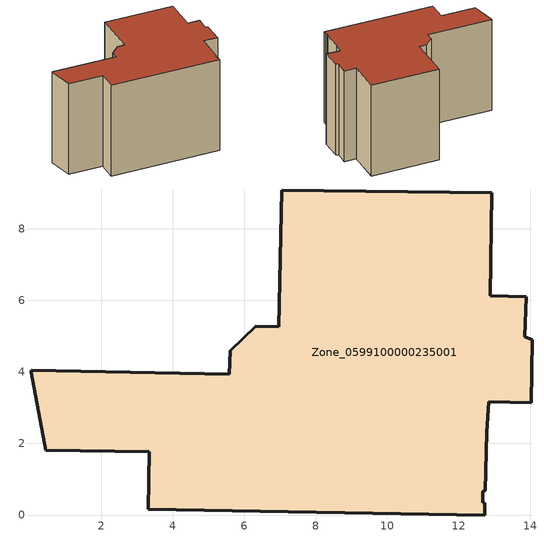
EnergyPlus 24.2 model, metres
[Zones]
Zone_0599100000235001
 floor ground (C_G): 3.31,0.16 3.34,1.77 0.44,1.81 0.04,3.97 0.04,4.05 5.58,3.94 5.6,4.59 6.32,5.28 6.96,5.27 7.04,9.09 12.91,9.01 12.87,6.13 13.89,6.1 13.84,4.99 14.05,4.9 14.02,3.14 12.83,3.17 12.77,2.31 12.73,0.68 12.67,0.66 12.66,0.34 12.73,0.34 12.72,0 z0
 wall outside (C_F): 3.34,1.77 3.31,0.16 12.72,0 12.73,0.34 12.66,0.34 12.67,0.66 12.73,0.68 12.77,2.31 12.83,3.17 14.02,3.14 14.05,4.9 13.84,4.99 13.89,6.1 12.87,6.13 12.91,9.01 7.04,9.09 6.96,5.27 6.32,5.28 5.6,4.59 5.58,3.94 0.04,4.05 0.04,3.97 0.44,1.81 3.34,1.77 z0:8.3
 roof outside (C_R): 5.58,3.94 0.04,4.05 0.04,3.97 0.44,1.81 3.34,1.77 3.31,0.16 12.72,0 12.73,0.34 12.66,0.34 12.67,0.66 12.73,0.68 12.77,2.31 12.83,3.17 14.02,3.14 14.05,4.9 13.84,4.99 13.89,6.1 12.87,6.13 12.91,9.01 7.04,9.09 6.96,5.27 6.32,5.28 5.6,4.59 z8.3
[BUILDING]
Pand.0599100000235001: North Axis=0; Terrain=City; Loads Convergence Tolerance Value=0.04; Temperature Convergence Tolerance Value=0.4; Solar Distribution=FullExterior; Maximum Number of Warmup Days=25; Minimum Number of Warmup Days=1
[Site:Location]
Rotterdam.The.Hague.AP_ZH_NLD Design_Conditions: Latitude=51.96; Longitude=4.45; Time Zone=1; Elevation=-4.5
[SITE:GROUNDTEMPERATURE:BUILDINGSURFACE]
18, 18, 18, 18, 18, 18, 18, 18, 18, 18, 18, 18
[MATERIAL] Thermal Absorptance=0.9; Solar Absorptance=0.7; Visible Absorptance=0.7
Name | Roughness | Thickness | Conductivity | Density | Specific Heat
G.TI.1975-1991 | MediumSmooth | 0.15 | 0.288461 | 540 | 1210
F.TI.1975-1991 | Rough | 0.3 | 0.230769 | 1920 | 840
R.TI.1975-1991 | MediumRough | 0.2 | 0.153846 | 1500 | 1000
[CONSTRUCTION]
C_G: G.TI.1975-1991
C_F: F.TI.1975-1991
C_R: R.TI.1975-1991
[ZONE]
Zone_0599100000235001: Type=1; Multiplier=1; Ceiling Height=Autocalculate; Volume=Autocalculate; Floor Area=autocalculate; Part of Total Floor Area=Yes
[ZONEINFILTRATION:DESIGNFLOWRATE]
Infil_Zone_0599100000235001: Zone or ZoneList or Space or SpaceList=Zone_0599100000235001; Schedule=AlwaysOn; Design Flow Rate Calculation Method=Flow/Area; Flow Rate per Floor Area=0.003; Constant Term Coefficient=1; Temperature Term Coefficient=0; Velocity Term Coefficient=0; Velocity Squared Term Coefficient=0
[HVACTEMPLATE:ZONE:IDEALLOADSAIRSYSTEM]
Zone_0599100000235001: Maximum Heating Supply Air Temperature=50; Minimum Cooling Supply Air Temperature=13; Maximum Heating Supply Air Humidity Ratio=0.0156; Minimum Cooling Supply Air Humidity Ratio=0.0077; Heating Limit=NoLimit; Cooling Limit=NoLimit; Dehumidification Control Type=ConstantSensibleHeatRatio; Cooling Sensible Heat Ratio=0.7; Dehumidification Setpoint=60; Humidification Control Type=None; Humidification Setpoint=30; Outdoor Air Method=None; Outdoor Air Flow Rate per Person=0.00944; Outdoor Air Flow Rate per Zone Floor Area=0; Outdoor Air Flow Rate per Zone=0; Demand Controlled Ventilation Type=None; Outdoor Air Economizer Type=NoEconomizer; Heat Recovery Type=None; Sensible Heat Recovery Effectiveness=0.7; Latent Heat Recovery Effectiveness=0.65
[ZONECONTROL:THERMOSTAT]
ThermostatControl_Zone_0599100000235001: Zone or ZoneList=Zone_0599100000235001; Control Type Schedule=DualSetpointControlType; Control 1=Thermostat_Zone_0599100000235001; Temperature Difference Between Cutout And Setpoint=0
[THERMOSTATSETPOINT:DUALSETPOINT]
Thermostat_Zone_0599100000235001: Heating Setpoint Temperature Schedule=HeatingSetpoint_Zone_0599100000235001; Cooling Setpoint Temperature Schedule=CoolingSetpoint_Zone_0599100000235001
[SCHEDULE:COMPACT]
HeatingSetpoint_Zone_0599100000235001: Through: 12/31, For: AllDays, Until: 24:00, 21
CoolingSetpoint_Zone_0599100000235001: Through: 12/31, For: AllDays, Until: 24:00, 24
DualSetpointControlType: Through: 12/31, For: AllDays, Until: 24:00, 4
AlwaysOn: Through: 12/31, For: AllDays, Until: 24:00, 1
